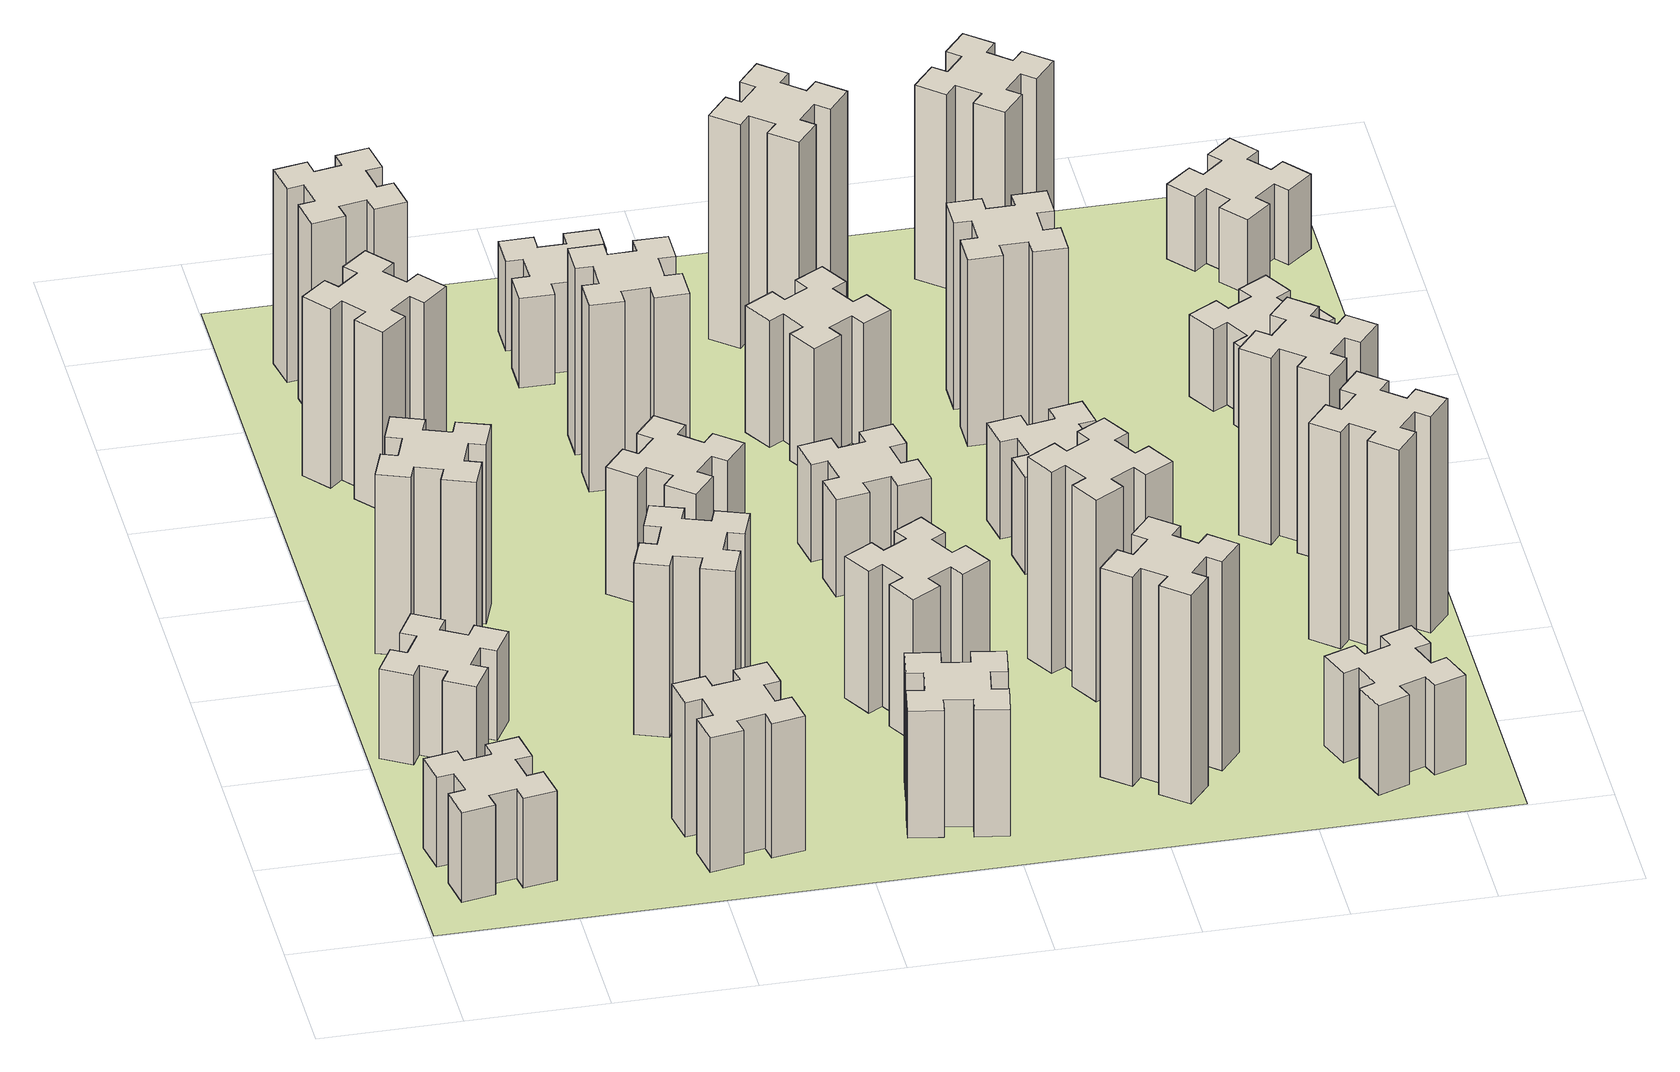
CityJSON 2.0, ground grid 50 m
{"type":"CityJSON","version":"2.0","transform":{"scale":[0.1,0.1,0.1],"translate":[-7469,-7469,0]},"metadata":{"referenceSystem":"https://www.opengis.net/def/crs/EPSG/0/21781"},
"CityObjects":{
"building1":{"type":"Building","attributes":{"class":"1000","function":"1000","usage":"1000","yearOfConstruction":2016,"roofType":"1000","measuredHeight":36,"storeysAboveGround":30,"storeysBelowGround":0},"geometry":[{"type":"Solid","lod":"1","boundaries":[[[[0,1,2,3,4,5,6,7,8,9,10,11,12,13,14,15,16,17,18,19]],[[17,16,20,21]],[[16,15,22,20]],[[15,14,23,22]],[[14,13,24,23]],[[13,12,25,24]],[[12,11,26,25]],[[11,10,27,26]],[[10,9,28,27]],[[9,8,29,28]],[[8,7,30,29]],[[7,6,31,30]],[[6,5,32,31]],[[5,4,33,32]],[[4,3,34,33]],[[3,2,35,34]],[[2,1,36,35]],[[1,0,37,36]],[[0,19,38,37]],[[19,18,39,38]],[[18,17,21,39]],[[24,25,26,27,28,29,30,31,32,33,34,35,36,37,38,39,21,20,22,23]]]]}]},
"building2":{"type":"Building","attributes":{"class":"1000","function":"1000","usage":"1000","yearOfConstruction":2016,"roofType":"1000","measuredHeight":36,"storeysAboveGround":30,"storeysBelowGround":0},"geometry":[{"type":"Solid","lod":"1","boundaries":[[[[40,41,42,43,44,45,46,47,48,49,50,51,52,53,54,55,56,57,58,59]],[[57,56,60,61]],[[56,55,62,60]],[[55,54,63,62]],[[54,53,64,63]],[[53,52,65,64]],[[52,51,66,65]],[[51,50,67,66]],[[50,49,68,67]],[[49,48,69,68]],[[48,47,70,69]],[[47,46,71,70]],[[46,45,72,71]],[[45,44,73,72]],[[44,43,74,73]],[[43,42,75,74]],[[42,41,76,75]],[[41,40,77,76]],[[40,59,78,77]],[[59,58,79,78]],[[58,57,61,79]],[[64,65,66,67,68,69,70,71,72,73,74,75,76,77,78,79,61,60,62,63]]]]}]},
"building3":{"type":"Building","attributes":{"class":"1000","function":"1000","usage":"1000","yearOfConstruction":2016,"roofType":"1000","measuredHeight":72,"storeysAboveGround":30,"storeysBelowGround":0},"geometry":[{"type":"Solid","lod":"1","boundaries":[[[[80,81,82,83,84,85,86,87,88,89,90,91,92,93,94,95,96,97,98,99]],[[97,96,100,101]],[[96,95,102,100]],[[95,94,103,102]],[[94,93,104,103]],[[93,92,105,104]],[[92,91,106,105]],[[91,90,107,106]],[[90,89,108,107]],[[89,88,109,108]],[[88,87,110,109]],[[87,86,111,110]],[[86,85,112,111]],[[85,84,113,112]],[[84,83,114,113]],[[83,82,115,114]],[[82,81,116,115]],[[81,80,117,116]],[[80,99,118,117]],[[99,98,119,118]],[[98,97,101,119]],[[104,105,106,107,108,109,110,111,112,113,114,115,116,117,118,119,101,100,102,103]]]]}]},
"building4":{"type":"Building","attributes":{"class":"1000","function":"1000","usage":"1000","yearOfConstruction":2016,"roofType":"1000","measuredHeight":72,"storeysAboveGround":30,"storeysBelowGround":0},"geometry":[{"type":"Solid","lod":"1","boundaries":[[[[120,121,122,123,124,125,126,127,128,129,130,131,132,133,134,135,136,137,138,139]],[[137,136,140,141]],[[136,135,142,140]],[[135,134,143,142]],[[134,133,144,143]],[[133,132,145,144]],[[132,131,146,145]],[[131,130,147,146]],[[130,129,148,147]],[[129,128,149,148]],[[128,127,150,149]],[[127,126,151,150]],[[126,125,152,151]],[[125,124,153,152]],[[124,123,154,153]],[[123,122,155,154]],[[122,121,156,155]],[[121,120,157,156]],[[120,139,158,157]],[[139,138,159,158]],[[138,137,141,159]],[[144,145,146,147,148,149,150,151,152,153,154,155,156,157,158,159,141,140,142,143]]]]}]},
"building5":{"type":"Building","attributes":{"class":"1000","function":"1000","usage":"1000","yearOfConstruction":2016,"roofType":"1000","measuredHeight":54,"storeysAboveGround":30,"storeysBelowGround":0},"geometry":[{"type":"Solid","lod":"1","boundaries":[[[[160,161,162,163,164,165,166,167,168,169,170,171,172,173,174,175,176,177,178,179]],[[177,176,180,181]],[[176,175,182,180]],[[175,174,183,182]],[[174,173,184,183]],[[173,172,185,184]],[[172,171,186,185]],[[171,170,187,186]],[[170,169,188,187]],[[169,168,189,188]],[[168,167,190,189]],[[167,166,191,190]],[[166,165,192,191]],[[165,164,193,192]],[[164,163,194,193]],[[163,162,195,194]],[[162,161,196,195]],[[161,160,197,196]],[[160,179,198,197]],[[179,178,199,198]],[[178,177,181,199]],[[184,185,186,187,188,189,190,191,192,193,194,195,196,197,198,199,181,180,182,183]]]]}]},
"building6":{"type":"Building","attributes":{"class":"1000","function":"1000","usage":"1000","yearOfConstruction":2016,"roofType":"1000","measuredHeight":78,"storeysAboveGround":30,"storeysBelowGround":0},"geometry":[{"type":"Solid","lod":"1","boundaries":[[[[200,201,202,203,204,205,206,207,208,209,210,211,212,213,214,215,216,217,218,219]],[[217,216,220,221]],[[216,215,222,220]],[[215,214,223,222]],[[214,213,224,223]],[[213,212,225,224]],[[212,211,226,225]],[[211,210,227,226]],[[210,209,228,227]],[[209,208,229,228]],[[208,207,230,229]],[[207,206,231,230]],[[206,205,232,231]],[[205,204,233,232]],[[204,203,234,233]],[[203,202,235,234]],[[202,201,236,235]],[[201,200,237,236]],[[200,219,238,237]],[[219,218,239,238]],[[218,217,221,239]],[[224,225,226,227,228,229,230,231,232,233,234,235,236,237,238,239,221,220,222,223]]]]}]},
"building7":{"type":"Building","attributes":{"class":"1000","function":"1000","usage":"1000","yearOfConstruction":2016,"roofType":"1000","measuredHeight":69,"storeysAboveGround":30,"storeysBelowGround":0},"geometry":[{"type":"Solid","lod":"1","boundaries":[[[[240,241,242,243,244,245,246,247,248,249,250,251,252,253,254,255,256,257,258,259]],[[257,256,260,261]],[[256,255,262,260]],[[255,254,263,262]],[[254,253,264,263]],[[253,252,265,264]],[[252,251,266,265]],[[251,250,267,266]],[[250,249,268,267]],[[249,248,269,268]],[[248,247,270,269]],[[247,246,271,270]],[[246,245,272,271]],[[245,244,273,272]],[[244,243,274,273]],[[243,242,275,274]],[[242,241,276,275]],[[241,240,277,276]],[[240,259,278,277]],[[259,258,279,278]],[[258,257,261,279]],[[264,265,266,267,268,269,270,271,272,273,274,275,276,277,278,279,261,260,262,263]]]]}]},
"building8":{"type":"Building","attributes":{"class":"1000","function":"1000","usage":"1000","yearOfConstruction":2016,"roofType":"1000","measuredHeight":51,"storeysAboveGround":30,"storeysBelowGround":0},"geometry":[{"type":"Solid","lod":"1","boundaries":[[[[280,281,282,283,284,285,286,287,288,289,290,291,292,293,294,295,296,297,298,299]],[[297,296,300,301]],[[296,295,302,300]],[[295,294,303,302]],[[294,293,304,303]],[[293,292,305,304]],[[292,291,306,305]],[[291,290,307,306]],[[290,289,308,307]],[[289,288,309,308]],[[288,287,310,309]],[[287,286,311,310]],[[286,285,312,311]],[[285,284,313,312]],[[284,283,314,313]],[[283,282,315,314]],[[282,281,316,315]],[[281,280,317,316]],[[280,299,318,317]],[[299,298,319,318]],[[298,297,301,319]],[[304,305,306,307,308,309,310,311,312,313,314,315,316,317,318,319,301,300,302,303]]]]}]},
"building9":{"type":"Building","attributes":{"class":"1000","function":"1000","usage":"1000","yearOfConstruction":2016,"roofType":"1000","measuredHeight":51,"storeysAboveGround":30,"storeysBelowGround":0},"geometry":[{"type":"Solid","lod":"1","boundaries":[[[[320,321,322,323,324,325,326,327,328,329,330,331,332,333,334,335,336,337,338,339]],[[337,336,340,341]],[[336,335,342,340]],[[335,334,343,342]],[[334,333,344,343]],[[333,332,345,344]],[[332,331,346,345]],[[331,330,347,346]],[[330,329,348,347]],[[329,328,349,348]],[[328,327,350,349]],[[327,326,351,350]],[[326,325,352,351]],[[325,324,353,352]],[[324,323,354,353]],[[323,322,355,354]],[[322,321,356,355]],[[321,320,357,356]],[[320,339,358,357]],[[339,338,359,358]],[[338,337,341,359]],[[344,345,346,347,348,349,350,351,352,353,354,355,356,357,358,359,341,340,342,343]]]]}]},
"building10":{"type":"Building","attributes":{"class":"1000","function":"1000","usage":"1000","yearOfConstruction":2016,"roofType":"1000","measuredHeight":75,"storeysAboveGround":30,"storeysBelowGround":0},"geometry":[{"type":"Solid","lod":"1","boundaries":[[[[360,361,362,363,364,365,366,367,368,369,370,371,372,373,374,375,376,377,378,379]],[[377,376,380,381]],[[376,375,382,380]],[[375,374,383,382]],[[374,373,384,383]],[[373,372,385,384]],[[372,371,386,385]],[[371,370,387,386]],[[370,369,388,387]],[[369,368,389,388]],[[368,367,390,389]],[[367,366,391,390]],[[366,365,392,391]],[[365,364,393,392]],[[364,363,394,393]],[[363,362,395,394]],[[362,361,396,395]],[[361,360,397,396]],[[360,379,398,397]],[[379,378,399,398]],[[378,377,381,399]],[[384,385,386,387,388,389,390,391,392,393,394,395,396,397,398,399,381,380,382,383]]]]}]},
"building11":{"type":"Building","attributes":{"class":"1000","function":"1000","usage":"1000","yearOfConstruction":2016,"roofType":"1000","measuredHeight":36,"storeysAboveGround":30,"storeysBelowGround":0},"geometry":[{"type":"Solid","lod":"1","boundaries":[[[[400,401,402,403,404,405,406,407,408,409,410,411,412,413,414,415,416,417,418,419]],[[417,416,420,421]],[[416,415,422,420]],[[415,414,423,422]],[[414,413,424,423]],[[413,412,425,424]],[[412,411,426,425]],[[411,410,427,426]],[[410,409,428,427]],[[409,408,429,428]],[[408,407,430,429]],[[407,406,431,430]],[[406,405,432,431]],[[405,404,433,432]],[[404,403,434,433]],[[403,402,435,434]],[[402,401,436,435]],[[401,400,437,436]],[[400,419,438,437]],[[419,418,439,438]],[[418,417,421,439]],[[424,425,426,427,428,429,430,431,432,433,434,435,436,437,438,439,421,420,422,423]]]]}]},
"building12":{"type":"Building","attributes":{"class":"1000","function":"1000","usage":"1000","yearOfConstruction":2016,"roofType":"1000","measuredHeight":57,"storeysAboveGround":30,"storeysBelowGround":0},"geometry":[{"type":"Solid","lod":"1","boundaries":[[[[440,441,442,443,444,445,446,447,448,449,450,451,452,453,454,455,456,457,458,459]],[[457,456,460,461]],[[456,455,462,460]],[[455,454,463,462]],[[454,453,464,463]],[[453,452,465,464]],[[452,451,466,465]],[[451,450,467,466]],[[450,449,468,467]],[[449,448,469,468]],[[448,447,470,469]],[[447,446,471,470]],[[446,445,472,471]],[[445,444,473,472]],[[444,443,474,473]],[[443,442,475,474]],[[442,441,476,475]],[[441,440,477,476]],[[440,459,478,477]],[[459,458,479,478]],[[458,457,461,479]],[[464,465,466,467,468,469,470,471,472,473,474,475,476,477,478,479,461,460,462,463]]]]}]},
"building13":{"type":"Building","attributes":{"class":"1000","function":"1000","usage":"1000","yearOfConstruction":2016,"roofType":"1000","measuredHeight":39,"storeysAboveGround":30,"storeysBelowGround":0},"geometry":[{"type":"Solid","lod":"1","boundaries":[[[[480,481,482,483,484,485,486,487,488,489,490,491,492,493,494,495,496,497,498,499]],[[497,496,500,501]],[[496,495,502,500]],[[495,494,503,502]],[[494,493,504,503]],[[493,492,505,504]],[[492,491,506,505]],[[491,490,507,506]],[[490,489,508,507]],[[489,488,509,508]],[[488,487,510,509]],[[487,486,511,510]],[[486,485,512,511]],[[485,484,513,512]],[[484,483,514,513]],[[483,482,515,514]],[[482,481,516,515]],[[481,480,517,516]],[[480,499,518,517]],[[499,498,519,518]],[[498,497,501,519]],[[504,505,506,507,508,509,510,511,512,513,514,515,516,517,518,519,501,500,502,503]]]]}]},
"building14":{"type":"Building","attributes":{"class":"1000","function":"1000","usage":"1000","yearOfConstruction":2016,"roofType":"1000","measuredHeight":51,"storeysAboveGround":30,"storeysBelowGround":0},"geometry":[{"type":"Solid","lod":"1","boundaries":[[[[520,521,522,523,524,525,526,527,528,529,530,531,532,533,534,535,536,537,538,539]],[[537,536,540,541]],[[536,535,542,540]],[[535,534,543,542]],[[534,533,544,543]],[[533,532,545,544]],[[532,531,546,545]],[[531,530,547,546]],[[530,529,548,547]],[[529,528,549,548]],[[528,527,550,549]],[[527,526,551,550]],[[526,525,552,551]],[[525,524,553,552]],[[524,523,554,553]],[[523,522,555,554]],[[522,521,556,555]],[[521,520,557,556]],[[520,539,558,557]],[[539,538,559,558]],[[538,537,541,559]],[[544,545,546,547,548,549,550,551,552,553,554,555,556,557,558,559,541,540,542,543]]]]}]},
"building15":{"type":"Building","attributes":{"class":"1000","function":"1000","usage":"1000","yearOfConstruction":2016,"roofType":"1000","measuredHeight":84,"storeysAboveGround":30,"storeysBelowGround":0},"geometry":[{"type":"Solid","lod":"1","boundaries":[[[[560,561,562,563,564,565,566,567,568,569,570,571,572,573,574,575,576,577,578,579]],[[577,576,580,581]],[[576,575,582,580]],[[575,574,583,582]],[[574,573,584,583]],[[573,572,585,584]],[[572,571,586,585]],[[571,570,587,586]],[[570,569,588,587]],[[569,568,589,588]],[[568,567,590,589]],[[567,566,591,590]],[[566,565,592,591]],[[565,564,593,592]],[[564,563,594,593]],[[563,562,595,594]],[[562,561,596,595]],[[561,560,597,596]],[[560,579,598,597]],[[579,578,599,598]],[[578,577,581,599]],[[584,585,586,587,588,589,590,591,592,593,594,595,596,597,598,599,581,580,582,583]]]]}]},
"building16":{"type":"Building","attributes":{"class":"1000","function":"1000","usage":"1000","yearOfConstruction":2016,"roofType":"1000","measuredHeight":90,"storeysAboveGround":30,"storeysBelowGround":0},"geometry":[{"type":"Solid","lod":"1","boundaries":[[[[600,601,602,603,604,605,606,607,608,609,610,611,612,613,614,615,616,617,618,619]],[[617,616,620,621]],[[616,615,622,620]],[[615,614,623,622]],[[614,613,624,623]],[[613,612,625,624]],[[612,611,626,625]],[[611,610,627,626]],[[610,609,628,627]],[[609,608,629,628]],[[608,607,630,629]],[[607,606,631,630]],[[606,605,632,631]],[[605,604,633,632]],[[604,603,634,633]],[[603,602,635,634]],[[602,601,636,635]],[[601,600,637,636]],[[600,619,638,637]],[[619,618,639,638]],[[618,617,621,639]],[[624,625,626,627,628,629,630,631,632,633,634,635,636,637,638,639,621,620,622,623]]]]}]},
"building17":{"type":"Building","attributes":{"class":"1000","function":"1000","usage":"1000","yearOfConstruction":2016,"roofType":"1000","measuredHeight":81,"storeysAboveGround":30,"storeysBelowGround":0},"geometry":[{"type":"Solid","lod":"1","boundaries":[[[[640,641,642,643,644,645,646,647,648,649,650,651,652,653,654,655,656,657,658,659]],[[657,656,660,661]],[[656,655,662,660]],[[655,654,663,662]],[[654,653,664,663]],[[653,652,665,664]],[[652,651,666,665]],[[651,650,667,666]],[[650,649,668,667]],[[649,648,669,668]],[[648,647,670,669]],[[647,646,671,670]],[[646,645,672,671]],[[645,644,673,672]],[[644,643,674,673]],[[643,642,675,674]],[[642,641,676,675]],[[641,640,677,676]],[[640,659,678,677]],[[659,658,679,678]],[[658,657,661,679]],[[664,665,666,667,668,669,670,671,672,673,674,675,676,677,678,679,661,660,662,663]]]]}]},
"building18":{"type":"Building","attributes":{"class":"1000","function":"1000","usage":"1000","yearOfConstruction":2016,"roofType":"1000","measuredHeight":39,"storeysAboveGround":30,"storeysBelowGround":0},"geometry":[{"type":"Solid","lod":"1","boundaries":[[[[680,681,682,683,684,685,686,687,688,689,690,691,692,693,694,695,696,697,698,699]],[[697,696,700,701]],[[696,695,702,700]],[[695,694,703,702]],[[694,693,704,703]],[[693,692,705,704]],[[692,691,706,705]],[[691,690,707,706]],[[690,689,708,707]],[[689,688,709,708]],[[688,687,710,709]],[[687,686,711,710]],[[686,685,712,711]],[[685,684,713,712]],[[684,683,714,713]],[[683,682,715,714]],[[682,681,716,715]],[[681,680,717,716]],[[680,699,718,717]],[[699,698,719,718]],[[698,697,701,719]],[[704,705,706,707,708,709,710,711,712,713,714,715,716,717,718,719,701,700,702,703]]]]}]},
"building19":{"type":"Building","attributes":{"class":"1000","function":"1000","usage":"1000","yearOfConstruction":2016,"roofType":"1000","measuredHeight":75,"storeysAboveGround":30,"storeysBelowGround":0},"geometry":[{"type":"Solid","lod":"1","boundaries":[[[[720,721,722,723,724,725,726,727,728,729,730,731,732,733,734,735,736,737,738,739]],[[737,736,740,741]],[[736,735,742,740]],[[735,734,743,742]],[[734,733,744,743]],[[733,732,745,744]],[[732,731,746,745]],[[731,730,747,746]],[[730,729,748,747]],[[729,728,749,748]],[[728,727,750,749]],[[727,726,751,750]],[[726,725,752,751]],[[725,724,753,752]],[[724,723,754,753]],[[723,722,755,754]],[[722,721,756,755]],[[721,720,757,756]],[[720,739,758,757]],[[739,738,759,758]],[[738,737,741,759]],[[744,745,746,747,748,749,750,751,752,753,754,755,756,757,758,759,741,740,742,743]]]]}]},
"building20":{"type":"Building","attributes":{"class":"1000","function":"1000","usage":"1000","yearOfConstruction":2016,"roofType":"1000","measuredHeight":36,"storeysAboveGround":30,"storeysBelowGround":0},"geometry":[{"type":"Solid","lod":"1","boundaries":[[[[760,761,762,763,764,765,766,767,768,769,770,771,772,773,774,775,776,777,778,779]],[[777,776,780,781]],[[776,775,782,780]],[[775,774,783,782]],[[774,773,784,783]],[[773,772,785,784]],[[772,771,786,785]],[[771,770,787,786]],[[770,769,788,787]],[[769,768,789,788]],[[768,767,790,789]],[[767,766,791,790]],[[766,765,792,791]],[[765,764,793,792]],[[764,763,794,793]],[[763,762,795,794]],[[762,761,796,795]],[[761,760,797,796]],[[760,779,798,797]],[[779,778,799,798]],[[778,777,781,799]],[[784,785,786,787,788,789,790,791,792,793,794,795,796,797,798,799,781,780,782,783]]]]}]},
"building21":{"type":"Building","attributes":{"class":"1000","function":"1000","usage":"1000","yearOfConstruction":2016,"roofType":"1000","measuredHeight":78,"storeysAboveGround":30,"storeysBelowGround":0},"geometry":[{"type":"Solid","lod":"1","boundaries":[[[[800,801,802,803,804,805,806,807,808,809,810,811,812,813,814,815,816,817,818,819]],[[817,816,820,821]],[[816,815,822,820]],[[815,814,823,822]],[[814,813,824,823]],[[813,812,825,824]],[[812,811,826,825]],[[811,810,827,826]],[[810,809,828,827]],[[809,808,829,828]],[[808,807,830,829]],[[807,806,831,830]],[[806,805,832,831]],[[805,804,833,832]],[[804,803,834,833]],[[803,802,835,834]],[[802,801,836,835]],[[801,800,837,836]],[[800,819,838,837]],[[819,818,839,838]],[[818,817,821,839]],[[824,825,826,827,828,829,830,831,832,833,834,835,836,837,838,839,821,820,822,823]]]]}]},
"building22":{"type":"Building","attributes":{"class":"1000","function":"1000","usage":"1000","yearOfConstruction":2016,"roofType":"1000","measuredHeight":87,"storeysAboveGround":30,"storeysBelowGround":0},"geometry":[{"type":"Solid","lod":"1","boundaries":[[[[840,841,842,843,844,845,846,847,848,849,850,851,852,853,854,855,856,857,858,859]],[[857,856,860,861]],[[856,855,862,860]],[[855,854,863,862]],[[854,853,864,863]],[[853,852,865,864]],[[852,851,866,865]],[[851,850,867,866]],[[850,849,868,867]],[[849,848,869,868]],[[848,847,870,869]],[[847,846,871,870]],[[846,845,872,871]],[[845,844,873,872]],[[844,843,874,873]],[[843,842,875,874]],[[842,841,876,875]],[[841,840,877,876]],[[840,859,878,877]],[[859,858,879,878]],[[858,857,861,879]],[[864,865,866,867,868,869,870,871,872,873,874,875,876,877,878,879,861,860,862,863]]]]}]},
"building23":{"type":"Building","attributes":{"class":"1000","function":"1000","usage":"1000","yearOfConstruction":2016,"roofType":"1000","measuredHeight":75,"storeysAboveGround":30,"storeysBelowGround":0},"geometry":[{"type":"Solid","lod":"1","boundaries":[[[[880,881,882,883,884,885,886,887,888,889,890,891,892,893,894,895,896,897,898,899]],[[897,896,900,901]],[[896,895,902,900]],[[895,894,903,902]],[[894,893,904,903]],[[893,892,905,904]],[[892,891,906,905]],[[891,890,907,906]],[[890,889,908,907]],[[889,888,909,908]],[[888,887,910,909]],[[887,886,911,910]],[[886,885,912,911]],[[885,884,913,912]],[[884,883,914,913]],[[883,882,915,914]],[[882,881,916,915]],[[881,880,917,916]],[[880,899,918,917]],[[899,898,919,918]],[[898,897,901,919]],[[904,905,906,907,908,909,910,911,912,913,914,915,916,917,918,919,901,900,902,903]]]]}]},
"building24":{"type":"Building","attributes":{"class":"1000","function":"1000","usage":"1000","yearOfConstruction":2016,"roofType":"1000","measuredHeight":33,"storeysAboveGround":30,"storeysBelowGround":0},"geometry":[{"type":"Solid","lod":"1","boundaries":[[[[920,921,922,923,924,925,926,927,928,929,930,931,932,933,934,935,936,937,938,939]],[[937,936,940,941]],[[936,935,942,940]],[[935,934,943,942]],[[934,933,944,943]],[[933,932,945,944]],[[932,931,946,945]],[[931,930,947,946]],[[930,929,948,947]],[[929,928,949,948]],[[928,927,950,949]],[[927,926,951,950]],[[926,925,952,951]],[[925,924,953,952]],[[924,923,954,953]],[[923,922,955,954]],[[922,921,956,955]],[[921,920,957,956]],[[920,939,958,957]],[[939,938,959,958]],[[938,937,941,959]],[[944,945,946,947,948,949,950,951,952,953,954,955,956,957,958,959,941,940,942,943]]]]}]},
"building25":{"type":"Building","attributes":{"class":"1000","function":"1000","usage":"1000","yearOfConstruction":2016,"roofType":"1000","measuredHeight":30,"storeysAboveGround":30,"storeysBelowGround":0},"geometry":[{"type":"Solid","lod":"1","boundaries":[[[[960,961,962,963,964,965,966,967,968,969,970,971,972,973,974,975,976,977,978,979]],[[977,976,980,981]],[[976,975,982,980]],[[975,974,983,982]],[[974,973,984,983]],[[973,972,985,984]],[[972,971,986,985]],[[971,970,987,986]],[[970,969,988,987]],[[969,968,989,988]],[[968,967,990,989]],[[967,966,991,990]],[[966,965,992,991]],[[965,964,993,992]],[[964,963,994,993]],[[963,962,995,994]],[[962,961,996,995]],[[961,960,997,996]],[[960,979,998,997]],[[979,978,999,998]],[[978,977,981,999]],[[984,985,986,987,988,989,990,991,992,993,994,995,996,997,998,999,981,980,982,983]]]]}]},
"landuse1":{"type":"LandUse","attributes":{"name":"plot1","function":"1010"},"geometry":[{"type":"MultiSurface","lod":"1","boundaries":[[[1000,1001,1002,1003]]]}]}
},
"vertices":[
[392,345,0],[375,444,0],[434,454,0],[413,572,0],[295,551,0],[305,492,0],[207,475,0],[197,534,0],[78,513,0],[99,395,0],[158,405,0],[176,307,0],[117,297,0],[137,178,0],[256,199,0],[245,258,0],[344,276,0],[354,217,0],[472,237,0],[451,356,0],[344,276,360],[354,217,360],[245,258,360],[256,199,360],[137,178,360],[117,297,360],[176,307,360],[158,405,360],[99,395,360],[78,513,360],[197,534,360],[207,475,360],[305,492,360],[295,551,360],[413,572,360],[434,454,360],[375,444,360],[392,345,360],[451,356,360],[472,237,360],
[205,1214,0],[155,1127,0],[103,1157,0],[43,1053,0],[147,993,0],[177,1045,0],[264,995,0],[234,943,0],[338,883,0],[398,987,0],[346,1017,0],[396,1104,0],[448,1074,0],[508,1178,0],[404,1238,0],[374,1186,0],[287,1236,0],[317,1288,0],[213,1348,0],[153,1244,0],[287,1236,360],[317,1288,360],[374,1186,360],[404,1238,360],[508,1178,360],[448,1074,360],[396,1104,360],[346,1017,360],[398,987,360],[338,883,360],[234,943,360],[264,995,360],[177,1045,360],[147,993,360],[43,1053,360],[103,1157,360],[155,1127,360],[205,1214,360],[153,1244,360],[213,1348,360],
[291,1669,0],[385,1635,0],[364,1579,0],[477,1537,0],[518,1650,0],[462,1671,0],[496,1765,0],[552,1744,0],[593,1857,0],[480,1898,0],[460,1842,0],[366,1876,0],[387,1932,0],[274,1973,0],[233,1860,0],[289,1840,0],[255,1746,0],[199,1767,0],[157,1654,0],[270,1613,0],[255,1746,720],[199,1767,720],[289,1840,720],[233,1860,720],[274,1973,720],[387,1932,720],[366,1876,720],[460,1842,720],[480,1898,720],[593,1857,720],[552,1744,720],[496,1765,720],[462,1671,720],[518,1650,720],[477,1537,720],[364,1579,720],[385,1635,720],[291,1669,720],[270,1613,720],[157,1654,720],
[259,2663,0],[323,2586,0],[277,2548,0],[354,2456,0],[446,2533,0],[408,2579,0],[484,2643,0],[523,2597,0],[615,2674,0],[538,2766,0],[492,2728,0],[427,2804,0],[473,2843,0],[396,2935,0],[304,2858,0],[343,2812,0],[266,2747,0],[228,2793,0],[136,2716,0],[213,2624,0],[266,2747,720],[228,2793,720],[343,2812,720],[304,2858,720],[396,2935,720],[473,2843,720],[427,2804,720],[492,2728,720],[538,2766,720],[615,2674,720],[523,2597,720],[484,2643,720],[408,2579,720],[446,2533,720],[354,2456,720],[277,2548,720],[323,2586,720],[259,2663,720],[213,2624,720],[136,2716,720],
[998,405,0],[1016,307,0],[957,297,0],[977,178,0],[1096,199,0],[1085,258,0],[1184,276,0],[1194,217,0],[1312,237,0],[1291,356,0],[1232,345,0],[1215,444,0],[1274,454,0],[1253,572,0],[1135,551,0],[1145,492,0],[1047,475,0],[1037,534,0],[918,513,0],[939,395,0],[1047,475,540],[1037,534,540],[1145,492,540],[1135,551,540],[1253,572,540],[1274,454,540],[1215,444,540],[1232,345,540],[1291,356,540],[1312,237,540],[1194,217,540],[1184,276,540],[1085,258,540],[1096,199,540],[977,178,540],[957,297,540],[1016,307,540],[998,405,540],[939,395,540],[918,513,540],
[492,3205,0],[475,3304,0],[534,3314,0],[513,3432,0],[395,3411,0],[405,3352,0],[307,3335,0],[297,3394,0],[178,3373,0],[199,3255,0],[258,3265,0],[276,3167,0],[217,3157,0],[237,3038,0],[356,3059,0],[345,3118,0],[444,3136,0],[454,3077,0],[572,3097,0],[551,3216,0],[444,3136,780],[454,3077,780],[345,3118,780],[356,3059,780],[237,3038,780],[217,3157,780],[276,3167,780],[258,3265,780],[199,3255,780],[178,3373,780],[297,3394,780],[307,3335,780],[405,3352,780],[395,3411,780],[513,3432,780],[534,3314,780],[475,3304,780],[492,3205,780],[551,3216,780],[572,3097,780],
[1200,1202,0],[1106,1236,0],[1127,1292,0],[1014,1333,0],[973,1220,0],[1029,1200,0],[995,1106,0],[939,1127,0],[897,1014,0],[1010,973,0],[1031,1029,0],[1125,995,0],[1104,939,0],[1217,897,0],[1258,1010,0],[1202,1031,0],[1236,1125,0],[1292,1104,0],[1333,1217,0],[1220,1258,0],[1236,1125,690],[1292,1104,690],[1202,1031,690],[1258,1010,690],[1217,897,690],[1104,939,690],[1125,995,690],[1031,1029,690],[1010,973,690],[897,1014,690],[939,1127,690],[995,1106,690],[1029,1200,690],[973,1220,690],[1014,1333,690],[1127,1292,690],[1106,1236,690],[1200,1202,690],[1220,1258,690],[1333,1217,690],
[1163,1964,0],[1099,1888,0],[1053,1926,0],[976,1834,0],[1068,1757,0],[1106,1803,0],[1183,1739,0],[1144,1693,0],[1236,1616,0],[1313,1708,0],[1267,1746,0],[1332,1823,0],[1378,1784,0],[1455,1876,0],[1363,1953,0],[1324,1907,0],[1248,1972,0],[1286,2018,0],[1194,2095,0],[1117,2003,0],[1248,1972,510],[1286,2018,510],[1324,1907,510],[1363,1953,510],[1455,1876,510],[1378,1784,510],[1332,1823,510],[1267,1746,510],[1313,1708,510],[1236,1616,510],[1144,1693,510],[1183,1739,510],[1106,1803,510],[1068,1757,510],[976,1834,510],[1053,1926,510],[1099,1888,510],[1163,1964,510],[1117,2003,510],[1194,2095,510],
[1787,276,0],[1885,258,0],[1875,199,0],[1993,178,0],[2014,297,0],[1955,307,0],[1972,405,0],[2031,395,0],[2052,513,0],[1934,534,0],[1924,475,0],[1825,492,0],[1836,551,0],[1717,572,0],[1697,454,0],[1756,444,0],[1738,345,0],[1679,356,0],[1658,237,0],[1777,217,0],[1738,345,510],[1679,356,510],[1756,444,510],[1697,454,510],[1717,572,510],[1836,551,510],[1825,492,510],[1924,475,510],[1934,534,510],[2052,513,510],[2031,395,510],[1972,405,510],[1955,307,510],[2014,297,510],[1993,178,510],[1875,199,510],[1885,258,510],[1787,276,510],[1777,217,510],[1658,237,510],
[1325,2545,0],[1325,2645,0],[1385,2645,0],[1385,2765,0],[1265,2765,0],[1265,2705,0],[1165,2705,0],[1165,2765,0],[1045,2765,0],[1045,2645,0],[1105,2645,0],[1105,2545,0],[1045,2545,0],[1045,2425,0],[1165,2425,0],[1165,2485,0],[1265,2485,0],[1265,2425,0],[1385,2425,0],[1385,2545,0],[1265,2485,750],[1265,2425,750],[1165,2485,750],[1165,2425,750],[1045,2425,750],[1045,2545,750],[1105,2545,750],[1105,2645,750],[1045,2645,750],[1045,2765,750],[1165,2765,750],[1165,2705,750],[1265,2705,750],[1265,2765,750],[1385,2765,750],[1385,2645,750],[1325,2645,750],[1325,2545,750],[1385,2545,750],[1385,2425,750],
[1225,3185,0],[1225,3285,0],[1285,3285,0],[1285,3405,0],[1165,3405,0],[1165,3345,0],[1065,3345,0],[1065,3405,0],[945,3405,0],[945,3285,0],[1005,3285,0],[1005,3185,0],[945,3185,0],[945,3065,0],[1065,3065,0],[1065,3125,0],[1165,3125,0],[1165,3065,0],[1285,3065,0],[1285,3185,0],[1165,3125,360],[1165,3065,360],[1065,3125,360],[1065,3065,360],[945,3065,360],[945,3185,360],[1005,3185,360],[1005,3285,360],[945,3285,360],[945,3405,360],[1065,3405,360],[1065,3345,360],[1165,3345,360],[1165,3405,360],[1285,3405,360],[1285,3285,360],[1225,3285,360],[1225,3185,360],[1285,3185,360],[1285,3065,360],
[1867,895,0],[1954,945,0],[1984,893,0],[2088,953,0],[2028,1057,0],[1976,1027,0],[1926,1114,0],[1978,1144,0],[1918,1248,0],[1814,1188,0],[1844,1136,0],[1757,1086,0],[1727,1138,0],[1623,1078,0],[1683,974,0],[1735,1004,0],[1785,917,0],[1733,887,0],[1793,783,0],[1897,843,0],[1785,917,570],[1733,887,570],[1735,1004,570],[1683,974,570],[1623,1078,570],[1727,1138,570],[1757,1086,570],[1844,1136,570],[1814,1188,570],[1918,1248,570],[1978,1144,570],[1926,1114,570],[1976,1027,570],[2028,1057,570],[2088,953,570],[1984,893,570],[1954,945,570],[1867,895,570],[1897,843,570],[1793,783,570],
[1972,1825,0],[1955,1924,0],[2014,1934,0],[1993,2052,0],[1875,2031,0],[1885,1972,0],[1787,1955,0],[1777,2014,0],[1658,1993,0],[1679,1875,0],[1738,1885,0],[1756,1787,0],[1697,1777,0],[1717,1658,0],[1836,1679,0],[1825,1738,0],[1924,1756,0],[1934,1697,0],[2052,1717,0],[2031,1836,0],[1924,1756,390],[1934,1697,390],[1825,1738,390],[1836,1679,390],[1717,1658,390],[1697,1777,390],[1756,1787,390],[1738,1885,390],[1679,1875,390],[1658,1993,390],[1777,2014,390],[1787,1955,390],[1885,1972,390],[1875,2031,390],[1993,2052,390],[2014,1934,390],[1955,1924,390],[1972,1825,390],[2031,1836,390],[2052,1717,390],
[1976,2607,0],[1926,2694,0],[1978,2724,0],[1918,2828,0],[1814,2768,0],[1844,2716,0],[1757,2666,0],[1727,2718,0],[1623,2658,0],[1683,2554,0],[1735,2584,0],[1785,2497,0],[1733,2467,0],[1793,2363,0],[1897,2423,0],[1867,2475,0],[1954,2525,0],[1984,2473,0],[2088,2533,0],[2028,2637,0],[1954,2525,510],[1984,2473,510],[1867,2475,510],[1897,2423,510],[1793,2363,510],[1733,2467,510],[1785,2497,510],[1735,2584,510],[1683,2554,510],[1623,2658,510],[1727,2718,510],[1757,2666,510],[1844,2716,510],[1814,2768,510],[1918,2828,510],[1978,2724,510],[1926,2694,510],[1976,2607,510],[2028,2637,510],[2088,2533,510],
[2486,423,0],[2563,359,0],[2524,313,0],[2616,236,0],[2693,328,0],[2647,366,0],[2712,443,0],[2758,404,0],[2835,496,0],[2743,573,0],[2704,527,0],[2628,592,0],[2666,638,0],[2574,715,0],[2497,623,0],[2543,584,0],[2479,508,0],[2433,546,0],[2356,454,0],[2448,377,0],[2479,508,840],[2433,546,840],[2543,584,840],[2497,623,840],[2574,715,840],[2666,638,840],[2628,592,840],[2704,527,840],[2743,573,840],[2835,496,840],[2758,404,840],[2712,443,840],[2647,366,840],[2693,328,840],[2616,236,840],[2524,313,840],[2563,359,840],[2486,423,840],[2448,377,840],[2356,454,840],
[1907,3126,0],[1972,3203,0],[2018,3164,0],[2095,3256,0],[2003,3333,0],[1964,3287,0],[1888,3352,0],[1926,3398,0],[1834,3475,0],[1757,3383,0],[1803,3344,0],[1739,3268,0],[1693,3306,0],[1616,3214,0],[1708,3137,0],[1746,3183,0],[1823,3119,0],[1784,3073,0],[1876,2996,0],[1953,3088,0],[1823,3119,900],[1784,3073,900],[1746,3183,900],[1708,3137,900],[1616,3214,900],[1693,3306,900],[1739,3268,900],[1803,3344,900],[1757,3383,900],[1834,3475,900],[1926,3398,900],[1888,3352,900],[1964,3287,900],[2003,3333,900],[2095,3256,900],[2018,3164,900],[1972,3203,900],[1907,3126,900],[1953,3088,900],[1876,2996,900],
[2616,1127,0],[2566,1214,0],[2618,1244,0],[2558,1348,0],[2454,1288,0],[2484,1236,0],[2397,1186,0],[2367,1238,0],[2263,1178,0],[2323,1074,0],[2375,1104,0],[2425,1017,0],[2373,987,0],[2433,883,0],[2537,943,0],[2507,995,0],[2594,1045,0],[2624,993,0],[2728,1053,0],[2668,1157,0],[2594,1045,810],[2624,993,810],[2507,995,810],[2537,943,810],[2433,883,810],[2373,987,810],[2425,1017,810],[2375,1104,810],[2323,1074,810],[2263,1178,810],[2367,1238,810],[2397,1186,810],[2484,1236,810],[2454,1288,810],[2558,1348,810],[2618,1244,810],[2566,1214,810],[2616,1127,810],[2668,1157,810],[2728,1053,810],
[2525,1972,0],[2427,1955,0],[2417,2014,0],[2298,1993,0],[2319,1875,0],[2378,1885,0],[2396,1787,0],[2337,1777,0],[2357,1658,0],[2476,1679,0],[2465,1738,0],[2564,1756,0],[2574,1697,0],[2692,1717,0],[2671,1836,0],[2612,1825,0],[2595,1924,0],[2654,1934,0],[2633,2052,0],[2515,2031,0],[2595,1924,390],[2654,1934,390],[2612,1825,390],[2671,1836,390],[2692,1717,390],[2574,1697,390],[2564,1756,390],[2465,1738,390],[2476,1679,390],[2357,1658,390],[2337,1777,390],[2396,1787,390],[2378,1885,390],[2319,1875,390],[2298,1993,390],[2417,2014,390],[2427,1955,390],[2525,1972,390],[2515,2031,390],[2633,2052,390],
[2605,2545,0],[2605,2645,0],[2665,2645,0],[2665,2765,0],[2545,2765,0],[2545,2705,0],[2445,2705,0],[2445,2765,0],[2325,2765,0],[2325,2645,0],[2385,2645,0],[2385,2545,0],[2325,2545,0],[2325,2425,0],[2445,2425,0],[2445,2485,0],[2545,2485,0],[2545,2425,0],[2665,2425,0],[2665,2545,0],[2545,2485,750],[2545,2425,750],[2445,2485,750],[2445,2425,750],[2325,2425,750],[2325,2545,750],[2385,2545,750],[2385,2645,750],[2325,2645,750],[2325,2765,750],[2445,2765,750],[2445,2705,750],[2545,2705,750],[2545,2765,750],[2665,2765,750],[2665,2645,750],[2605,2645,750],[2605,2545,750],[2665,2545,750],[2665,2425,750],
[3326,255,0],[3420,289,0],[3440,233,0],[3553,274,0],[3512,387,0],[3456,366,0],[3422,460,0],[3478,480,0],[3437,593,0],[3324,552,0],[3345,496,0],[3251,462,0],[3230,518,0],[3117,477,0],[3159,364,0],[3215,385,0],[3249,291,0],[3193,270,0],[3234,157,0],[3347,199,0],[3249,291,360],[3193,270,360],[3215,385,360],[3159,364,360],[3117,477,360],[3230,518,360],[3251,462,360],[3345,496,360],[3324,552,360],[3437,593,360],[3478,480,360],[3422,460,360],[3456,366,360],[3512,387,360],[3553,274,360],[3440,233,360],[3420,289,360],[3326,255,360],[3347,199,360],[3234,157,360],
[2647,3326,0],[2712,3403,0],[2758,3364,0],[2835,3456,0],[2743,3533,0],[2704,3487,0],[2628,3552,0],[2666,3598,0],[2574,3675,0],[2497,3583,0],[2543,3544,0],[2479,3468,0],[2433,3506,0],[2356,3414,0],[2448,3337,0],[2486,3383,0],[2563,3319,0],[2524,3273,0],[2616,3196,0],[2693,3288,0],[2563,3319,780],[2524,3273,780],[2486,3383,780],[2448,3337,780],[2356,3414,780],[2433,3506,780],[2479,3468,780],[2543,3544,780],[2497,3583,780],[2574,3675,780],[2666,3598,780],[2628,3552,780],[2704,3487,780],[2743,3533,780],[2835,3456,780],[2758,3364,780],[2712,3403,780],[2647,3326,780],[2693,3288,780],[2616,3196,780],
[3487,1006,0],[3552,1083,0],[3598,1044,0],[3675,1136,0],[3583,1213,0],[3544,1167,0],[3468,1232,0],[3506,1278,0],[3414,1355,0],[3337,1263,0],[3383,1224,0],[3319,1148,0],[3273,1186,0],[3196,1094,0],[3288,1017,0],[3326,1063,0],[3403,999,0],[3364,953,0],[3456,876,0],[3533,968,0],[3403,999,870],[3364,953,870],[3326,1063,870],[3288,1017,870],[3196,1094,870],[3273,1186,870],[3319,1148,870],[3383,1224,870],[3337,1263,870],[3414,1355,870],[3506,1278,870],[3468,1232,870],[3544,1167,870],[3583,1213,870],[3675,1136,870],[3598,1044,870],[3552,1083,870],[3487,1006,870],[3533,968,870],[3456,876,870],
[3226,1703,0],[3303,1639,0],[3264,1593,0],[3356,1516,0],[3433,1608,0],[3387,1646,0],[3452,1723,0],[3498,1684,0],[3575,1776,0],[3483,1853,0],[3444,1807,0],[3368,1872,0],[3406,1918,0],[3314,1995,0],[3237,1903,0],[3283,1864,0],[3219,1788,0],[3173,1826,0],[3096,1734,0],[3188,1657,0],[3219,1788,750],[3173,1826,750],[3283,1864,750],[3237,1903,750],[3314,1995,750],[3406,1918,750],[3368,1872,750],[3444,1807,750],[3483,1853,750],[3575,1776,750],[3498,1684,750],[3452,1723,750],[3387,1646,750],[3433,1608,750],[3356,1516,750],[3264,1593,750],[3303,1639,750],[3226,1703,750],[3188,1657,750],[3096,1734,750],
[3215,2484,0],[3265,2397,0],[3213,2367,0],[3273,2263,0],[3377,2323,0],[3347,2375,0],[3434,2425,0],[3464,2373,0],[3568,2433,0],[3508,2537,0],[3456,2507,0],[3406,2594,0],[3458,2624,0],[3398,2728,0],[3294,2668,0],[3324,2616,0],[3237,2566,0],[3207,2618,0],[3103,2558,0],[3163,2454,0],[3237,2566,330],[3207,2618,330],[3324,2616,330],[3294,2668,330],[3398,2728,330],[3458,2624,330],[3406,2594,330],[3456,2507,330],[3508,2537,330],[3568,2433,330],[3464,2373,330],[3434,2425,330],[3347,2375,330],[3377,2323,330],[3273,2263,330],[3213,2367,330],[3265,2397,330],[3215,2484,330],[3163,2454,330],[3103,2558,330],
[3403,3452,0],[3326,3387,0],[3288,3433,0],[3196,3356,0],[3273,3264,0],[3319,3303,0],[3383,3226,0],[3337,3188,0],[3414,3096,0],[3506,3173,0],[3468,3219,0],[3544,3283,0],[3583,3237,0],[3675,3314,0],[3598,3406,0],[3552,3368,0],[3487,3444,0],[3533,3483,0],[3456,3575,0],[3364,3498,0],[3487,3444,300],[3533,3483,300],[3552,3368,300],[3598,3406,300],[3675,3314,300],[3583,3237,300],[3544,3283,300],[3468,3219,300],[3506,3173,300],[3414,3096,300],[3337,3188,300],[3383,3226,300],[3319,3303,300],[3273,3264,300],[3196,3356,300],[3288,3433,300],[3326,3387,300],[3403,3452,300],[3364,3498,300],[3456,3575,300],
[5,3705,0],[3705,3705,0],[3705,5,0],[5,5,0]
]}
